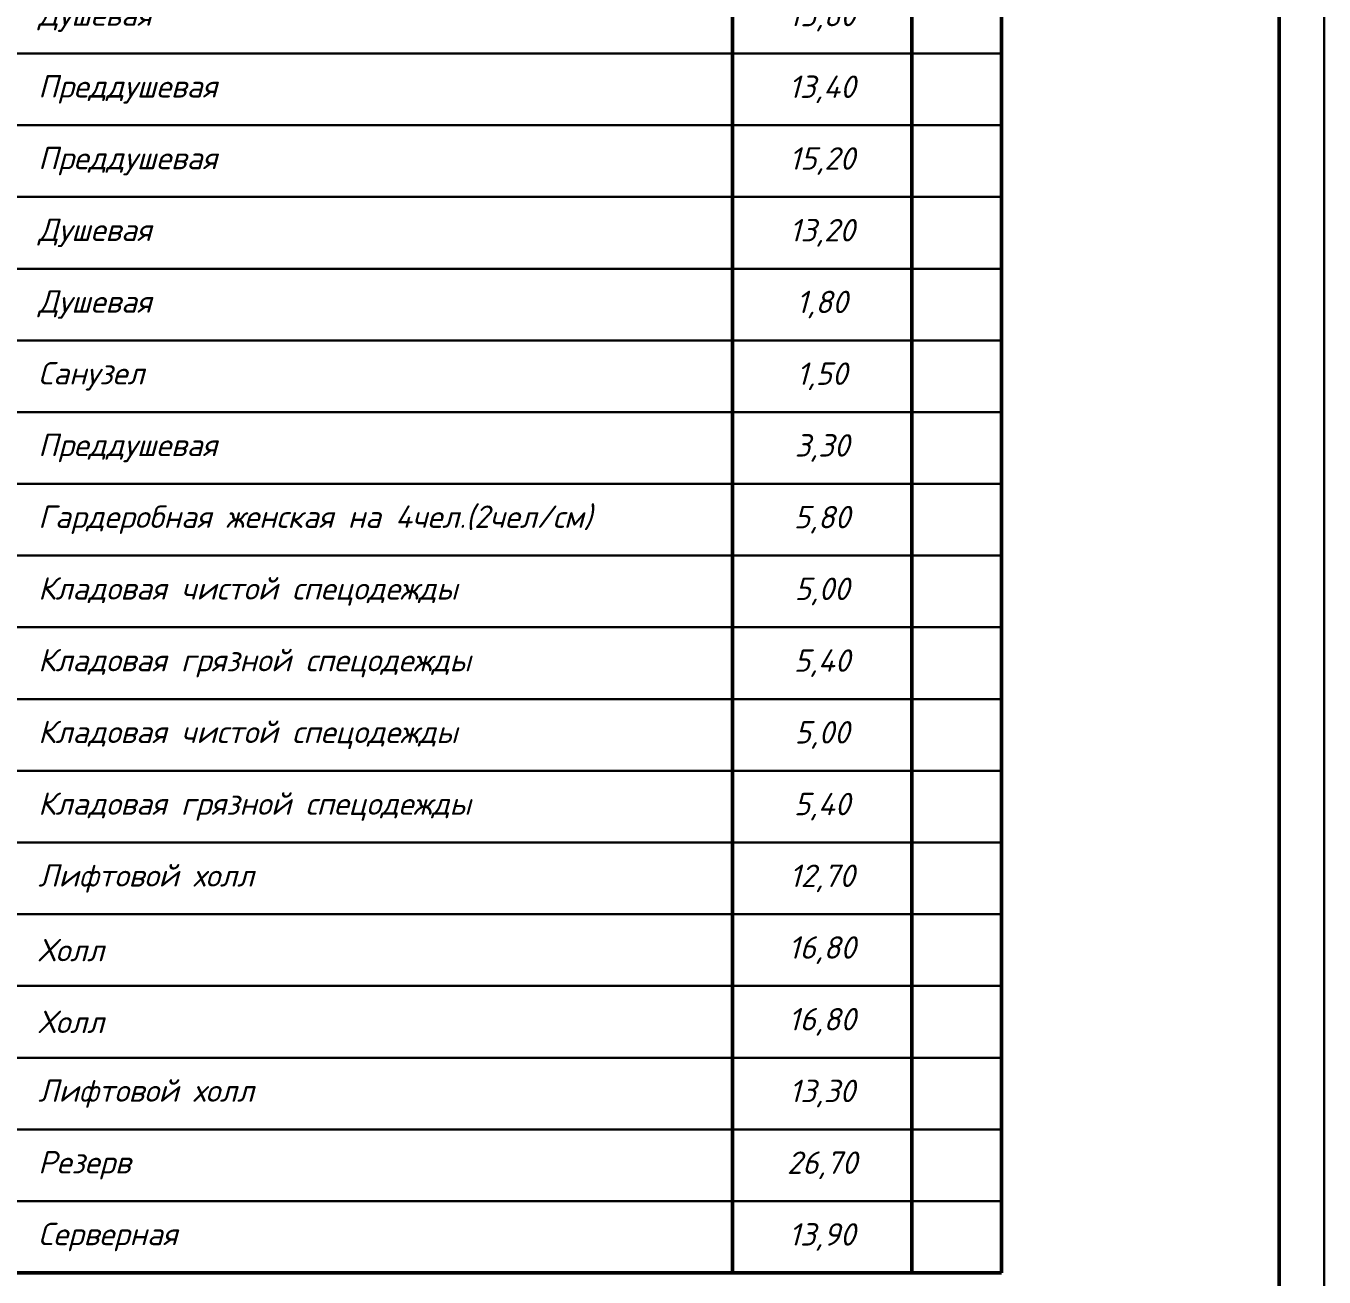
# Model space of a CAD drawing. Header units: millimetres. Extents: x 0 to 1286, y 0 to 420.
# Drawn here: x 746.2 to 891, y 70.5 to 210 of the extents above; entities that cross this region are included whole.
import ezdxf

# ---------------------------------------------------------------- set-up
doc = ezdxf.new("R2010")
doc.units = ezdxf.units.MM
doc.layers.add('Рамка', color=7, linetype='Continuous')
doc.layers.add('ЭС', color=7, linetype='Continuous')
doc.styles.add('2.5', font='isocpeui.ttf')
doc.styles.add('3.5', font='isocpeui.ttf', dxfattribs={"height": 3.5})

# ---------------------------------------------------------------- blocks, each defined once
blk = doc.blocks.new('*T746')
at = {"layer": 'Defpoints', "color": 8, "linetype": 'ByBlock', "lineweight": 0, "transparency": 16777216}
for p, q in [((0, 0), (125, 0)), ((0, 0), (0, -8)), ((125, 0), (125, -8))]:
    blk.add_line(p, q, dxfattribs=at)
at = {"layer": 'ЭС', "color": 0, "linetype": 'ByBlock', "lineweight": 50, "transparency": 16777216}
for p, q in [((0, -8), (125, -8)), ((0, -8), (0, -340)), ((15, -8), (15, -340)), ((95, -8), (95, -340)), ((115, -8), (115, -340)), ((125, -8), (125, -340)), ((0, -28), (125, -28)), ((0, -340), (125, -340))]:
    blk.add_line(p, q, dxfattribs=at)
at = {"layer": 'ЭС', "color": 0, "linetype": 'ByBlock', "lineweight": 30, "transparency": 16777216}
for p, q in [((0, -36), (125, -36)), ((0, -44), (125, -44)), ((0, -52), (125, -52)), ((0, -60), (125, -60)), ((0, -68), (125, -68)), ((0, -76), (125, -76)), ((0, -84), (125, -84)), ((0, -92), (125, -92)), ((0, -100), (125, -100)), ((0, -108), (125, -108)), ((0, -116), (125, -116)), ((0, -124), (125, -124)), ((0, -132), (125, -132)), ((0, -140), (125, -140)), ((0, -148), (125, -148)), ((0, -156), (125, -156)), ((0, -164), (125, -164)), ((0, -172), (125, -172)), ((0, -180), (125, -180)), ((0, -188), (125, -188)), ((0, -196), (125, -196)), ((0, -204), (125, -204)), ((0, -212), (125, -212)), ((0, -220), (125, -220)), ((0, -228), (125, -228)), ((0, -236), (125, -236)), ((0, -244), (125, -244)), ((0, -252), (125, -252)), ((0, -260), (125, -260)), ((0, -268), (125, -268)), ((0, -276), (125, -276)), ((0, -284), (125, -284)), ((0, -292), (125, -292)), ((0, -300), (125, -300)), ((0, -308), (125, -308)), ((0, -316), (125, -316)), ((0, -324), (125, -324)), ((0, -332), (125, -332))]:
    blk.add_line(p, q, dxfattribs=at)
at = {"layer": 'ЭС', "color": 0, "transparency": 16777216}
for s, insert, char_height, width, attachment_point, style in [('{\\fISOCPEUR|b1|i1|c204|p34;Экспликация помещений}', (62.5, -4), 3.5, 123, 5, '3.5'), ('Номер поме- щения', (7.5, -18), 2.5, 13, 5, '2.5'), ('{\\W0.9;\\T0.9;Кате- гория поме-щения}', (120, -18), 2.5, 8, 5, '2.5'), ('\\A1;Площадь, м{\\H0.7x;\\S2^ ;}', (105, -18), 2.5, 18, 5, '2.5'), ('Наименование', (55, -18), 2.5, 78, 5, '2.5'), ('121', (7.5, -32), 2.5, 13, 5, '2.5'), (' Лестница', (16, -32), 2.5, 78, 4, '2.5'), ('17,10', (105, -32), 2.5, 18, 5, '2.5'), ('122', (7.5, -40), 2.5, 13, 5, '2.5'), (' Лестница', (16, -40), 2.5, 78, 4, '2.5'), ('17,00', (105, -40), 2.5, 18, 5, '2.5'), ('123', (7.5, -48), 2.5, 13, 5, '2.5'), (' Лестница', (16, -48), 2.5, 78, 4, '2.5'), ('16,80', (105, -48), 2.5, 18, 5, '2.5'), ('201', (7.5, -56), 2.5, 13, 5, '2.5'), (' Архив', (16, -56), 2.5, 78, 4, '2.5'), ('15,40', (105, -56), 2.5, 18, 5, '2.5'), (' Гардеробная мужская на 144чел. (90чел/см)', (16, -64), 2.5, 78, 4, '2.5'), ('202', (7.5, -64), 2.5, 13, 5, '2.5'), ('191,40', (105, -64), 2.5, 18, 5, '2.5'), ('203', (7.5, -72), 2.5, 13, 5, '2.5'), (' Техническое бюро+архив', (16, -72), 2.5, 78, 4, '2.5'), ('37,20', (105, -72), 2.5, 18, 5, '2.5'), ('204', (7.5, -80), 2.5, 13, 5, '2.5'), (' Комната представителя заказчика', (16, -80), 2.5, 78, 4, '2.5'), ('22,00', (105, -80), 2.5, 18, 5, '2.5'), ('205', (7.5, -88), 2.5, 13, 5, '2.5'), (' Комната приема пищи', (16, -88), 2.5, 78, 4, '2.5'), ('37,60', (105, -88), 2.5, 18, 5, '2.5'), ('206', (7.5, -96), 2.5, 13, 5, '2.5'), (' Начальник цеха', (16, -96), 2.5, 78, 4, '2.5'), ('41,20', (105, -96), 2.5, 18, 5, '2.5'), ('207', (7.5, -104), 2.5, 13, 5, '2.5'), (' Зам.начальника цеха', (16, -104), 2.5, 78, 4, '2.5'), ('41,20', (105, -104), 2.5, 18, 5, '2.5'), ('208', (7.5, -112), 2.5, 13, 5, '2.5'), (' Бухгалтерия, экономисты, ПРБ', (16, -112), 2.5, 78, 4, '2.5'), ('37,80', (105, -112), 2.5, 18, 5, '2.5'), (' Комната мастеров', (16, -120), 2.5, 78, 4, '2.5'), ('45,00', (105, -120), 2.5, 18, 5, '2.5'), ('209', (7.5, -120), 2.5, 13, 5, '2.5'), ('210', (7.5, -128), 2.5, 13, 5, '2.5'), (' Комната приема пищи', (16, -128), 2.5, 78, 4, '2.5'), ('41,10', (105, -128), 2.5, 18, 5, '2.5'), (' Гардеробная женская на 99чел. (64чел/см)', (16, -136), 2.5, 78, 4, '2.5'), ('133,30', (105, -136), 2.5, 18, 5, '2.5'), ('211', (7.5, -136), 2.5, 13, 5, '2.5'), ('212', (7.5, -144), 2.5, 13, 5, '2.5'), (' Комната механика и наладчика', (16, -144), 2.5, 78, 4, '2.5'), ('26,50', (105, -144), 2.5, 18, 5, '2.5'), (' Лифтовой холл', (16, -152), 2.5, 78, 4, '2.5'), ('15,60', (105, -152), 2.5, 18, 5, '2.5'), ('213', (7.5, -152), 2.5, 13, 5, '2.5'), ('214', (7.5, -160), 2.5, 13, 5, '2.5'), (' Коридор', (16, -160), 2.5, 78, 4, '2.5'), ('106,70', (105, -160), 2.5, 18, 5, '2.5'), (' Тамбур санузла с помещ.убор.инв.', (16, -168), 2.5, 78, 4, '2.5'), ('11,10', (105, -168), 2.5, 18, 5, '2.5'), ('215', (7.5, -168), 2.5, 13, 5, '2.5'), ('216', (7.5, -176), 2.5, 13, 5, '2.5'), (' Санузел', (16, -176), 2.5, 78, 4, '2.5'), ('10,60', (105, -176), 2.5, 18, 5, '2.5'), ('217', (7.5, -184), 2.5, 13, 5, '2.5'), (' Санузел', (16, -184), 2.5, 78, 4, '2.5'), ('4,50', (105, -184), 2.5, 18, 5, '2.5'), ('218', (7.5, -192), 2.5, 13, 5, '2.5'), (' Коридор', (16, -192), 2.5, 78, 4, '2.5'), ('90,90', (105, -192), 2.5, 18, 5, '2.5'), ('219', (7.5, -200), 2.5, 13, 5, '2.5'), (' Душевая', (16, -200), 2.5, 78, 4, '2.5'), ('15,60', (105, -200), 2.5, 18, 5, '2.5'), ('220', (7.5, -208), 2.5, 13, 5, '2.5'), (' Преддушевая', (16, -208), 2.5, 78, 4, '2.5'), ('13,40', (105, -208), 2.5, 18, 5, '2.5'), ('221', (7.5, -216), 2.5, 13, 5, '2.5'), (' Преддушевая', (16, -216), 2.5, 78, 4, '2.5'), ('15,20', (105, -216), 2.5, 18, 5, '2.5'), ('222', (7.5, -224), 2.5, 13, 5, '2.5'), (' Душевая', (16, -224), 2.5, 78, 4, '2.5'), ('13,20', (105, -224), 2.5, 18, 5, '2.5'), ('223', (7.5, -232), 2.5, 13, 5, '2.5'), (' Душевая', (16, -232), 2.5, 78, 4, '2.5'), ('1,80', (105, -232), 2.5, 18, 5, '2.5'), ('224', (7.5, -240), 2.5, 13, 5, '2.5'), (' Санузел', (16, -240), 2.5, 78, 4, '2.5'), ('1,50', (105, -240), 2.5, 18, 5, '2.5'), ('225', (7.5, -248), 2.5, 13, 5, '2.5'), (' Преддушевая', (16, -248), 2.5, 78, 4, '2.5'), ('3,30', (105, -248), 2.5, 18, 5, '2.5'), ('226', (7.5, -256), 2.5, 13, 5, '2.5'), (' Гардеробная женская на 4чел.(2чел/см)', (16, -256), 2.5, 78, 4, '2.5'), ('5,80', (105, -256), 2.5, 18, 5, '2.5'), ('227', (7.5, -264), 2.5, 13, 5, '2.5'), (' Кладовая чистой спецодежды', (16, -264), 2.5, 78, 4, '2.5'), ('5,00', (105, -264), 2.5, 18, 5, '2.5'), (' Кладовая грязной спецодежды', (16, -272), 2.5, 78, 4, '2.5'), ('5,40', (105, -272), 2.5, 18, 5, '2.5'), ('228', (7.5, -272), 2.5, 13, 5, '2.5'), ('229', (7.5, -280), 2.5, 13, 5, '2.5'), (' Кладовая чистой спецодежды', (16, -280), 2.5, 78, 4, '2.5'), ('5,00', (105, -280), 2.5, 18, 5, '2.5'), (' Кладовая грязной спецодежды', (16, -288), 2.5, 78, 4, '2.5'), ('5,40', (105, -288), 2.5, 18, 5, '2.5'), ('230', (7.5, -288), 2.5, 13, 5, '2.5'), ('231', (7.5, -296), 2.5, 13, 5, '2.5'), (' Лифтовой холл', (16, -296), 2.5, 78, 4, '2.5'), ('12,70', (105, -296), 2.5, 18, 5, '2.5'), ('16,80', (105, -304), 2.5, 18, 5, '2.5'), ('232', (7.5, -304), 2.5, 13, 5, '2.5'), (' Холл', (16, -304), 2.5, 78, 4, '2.5'), ('233', (7.5, -312), 2.5, 13, 5, '2.5'), (' Холл', (16, -312), 2.5, 78, 4, '2.5'), ('16,80', (105, -312), 2.5, 18, 5, '2.5'), (' Лифтовой холл', (16, -320), 2.5, 78, 4, '2.5'), ('13,30', (105, -320), 2.5, 18, 5, '2.5'), ('234', (7.5, -320), 2.5, 13, 5, '2.5'), ('235', (7.5, -328), 2.5, 13, 5, '2.5'), (' Резерв', (16, -328), 2.5, 78, 4, '2.5'), ('26,70', (105, -328), 2.5, 18, 5, '2.5'), ('236', (7.5, -336), 2.5, 13, 5, '2.5'), (' Серверная', (16, -336), 2.5, 78, 4, '2.5'), ('13,90', (105, -336), 2.5, 18, 5, '2.5')]:
    blk.add_mtext(s, dxfattribs=dict(at, insert=insert, char_height=char_height, width=width, attachment_point=attachment_point, style=style))

msp = doc.modelspace()

# ---------------------------------------------------------------- linework, layer by layer
at = {"layer": 'Рамка', "lineweight": 30}
msp.add_lwpolyline([(891, 0), (0, 0), (0, 420), (891, 420)], close=True, dxfattribs=at)
at = {"layer": 'Рамка', "lineweight": 50}
msp.add_lwpolyline([(886, 5), (886, 415), (20, 415), (20, 5)], close=True, dxfattribs=at)

# ---------------------------------------------------------------- block references
msp.add_blockref('*T746', (730.019, 410.929))

doc.saveas('drawing.dxf')
